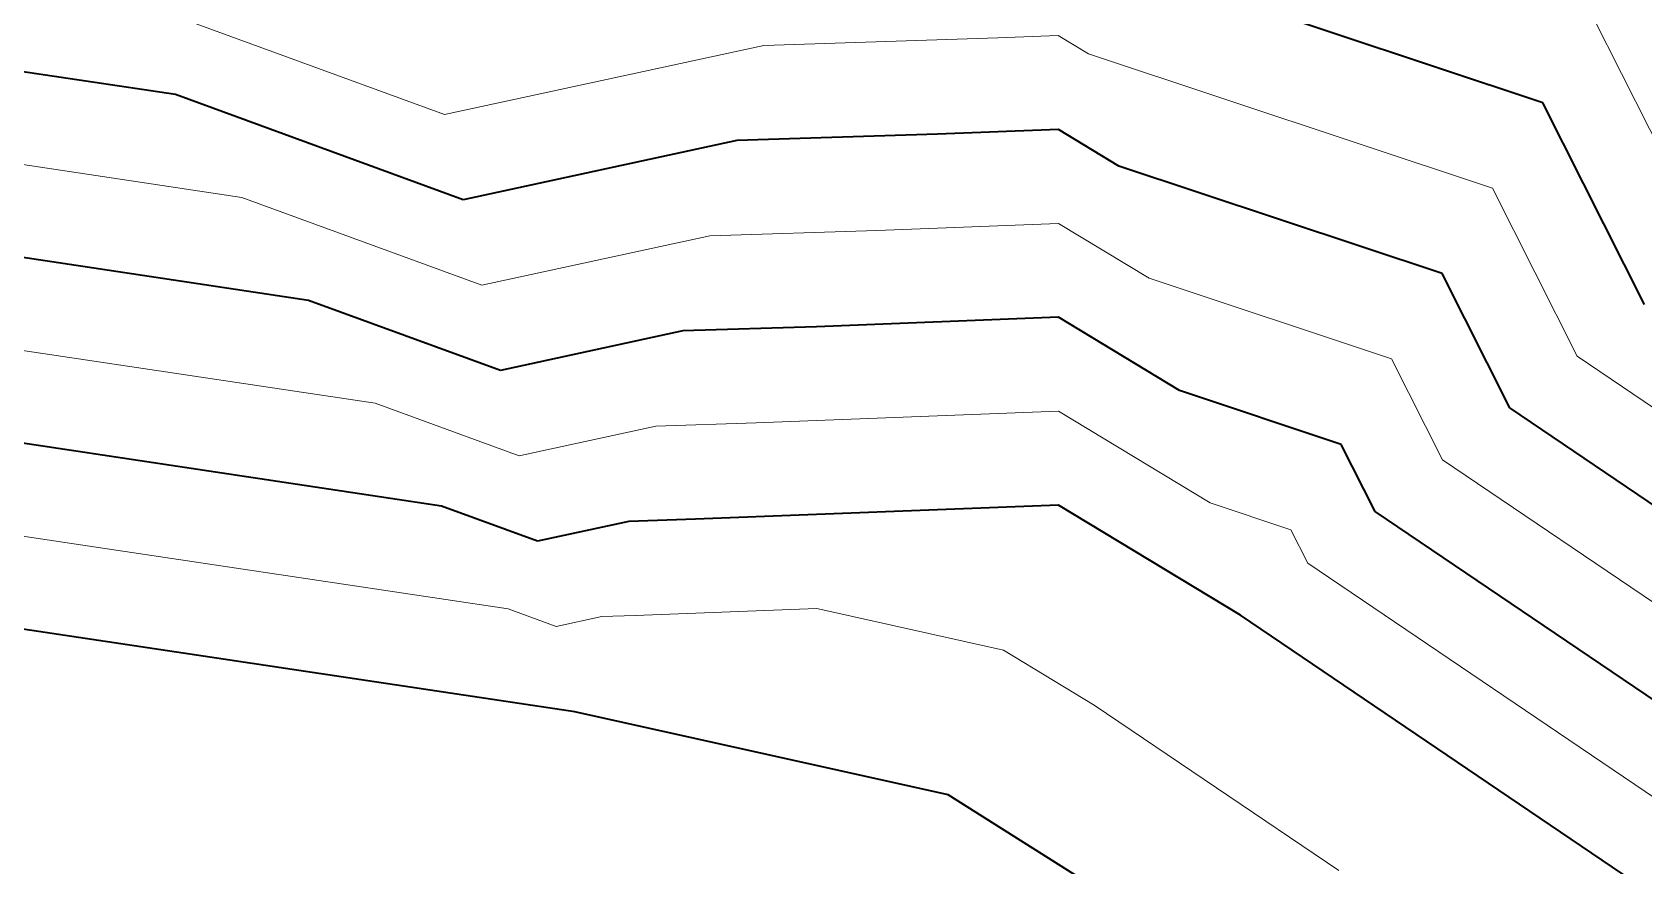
# Model space of a CAD drawing. Header units: millimetres. Extents: x -861324 to 439029, y -308065 to 694685.
# Drawn here: x -465898 to -413150, y 282737 to 310023 of the extents above; entities that cross this region are included whole.
import ezdxf

# ---------------------------------------------------------------- set-up
doc = ezdxf.new("R2010")
doc.units = ezdxf.units.MM
doc.layers.add('C-TOPO-MAJR', color=7, linetype='Continuous', lineweight=35)
doc.layers.add('C-TOPO-MINR', color=7, linetype='Continuous', lineweight=9)

msp = doc.modelspace()

# ---------------------------------------------------------------- linework, layer by layer
at = {"layer": 'C-TOPO-MAJR'}
for p, q in [((-416451, 307711), (-432315, 312992)), ((-461212, 307979), (-469364, 309201)), ((-451791, 304541), (-461212, 307979)), ((-413128, 301115), (-416451, 307711)), ((-442837, 306476), (-451791, 304541)), ((-436271, 306688), (-442837, 306476)), ((-432311, 306841), (-436271, 306688)), ((-430328, 305643), (-432311, 306841)), ((-419752, 302121), (-430328, 305643)), ((-456854, 301244), (-473158, 303690)), ((-417537, 297725), (-419752, 302121)), ((-450574, 298952), (-456854, 301244)), ((-432308, 300690), (-440227, 300384)), ((-428341, 298293), (-432308, 300690)), ((-444604, 300243), (-450574, 298952)), ((-440227, 300384), (-444604, 300243)), ((-452497, 294510), (-476952, 298178)), ((-423053, 296532), (-428341, 298293)), ((-407935, 291225), (-417537, 297725)), ((-421945, 294334), (-423053, 296532)), ((-449356, 293364), (-452497, 294510)), ((-432304, 294539), (-444183, 294080)), ((-426354, 290943), (-432304, 294539)), ((-446372, 294009), (-449356, 293364)), ((-444183, 294080), (-446372, 294009)), ((-409143, 285668), (-421945, 294334)), ((-448139, 287776), (-480746, 292666)), ((-410351, 280111), (-426354, 290943)), ((-435915, 285056), (-448139, 287776)), ((-397868, 261073), (-435915, 285056))]:
    msp.add_line(p, q, dxfattribs=at)
at = {"layer": 'C-TOPO-MINR'}
for p, q in [((-452400, 307335), (-463391, 311346)), ((-410923, 302811), (-414801, 310505)), ((-434293, 309840), (-441953, 309593)), ((-432313, 309917), (-434293, 309840)), ((-431322, 309317), (-432313, 309917)), ((-441953, 309593), (-452400, 307335)), ((-418102, 304916), (-431322, 309317)), ((-459033, 304611), (-471261, 306445)), ((-415332, 299420), (-418102, 304916)), ((-451182, 301747), (-459033, 304611)), ((-443721, 303359), (-451182, 301747)), ((-438249, 303536), (-443721, 303359)), ((-432310, 303765), (-438249, 303536)), ((-429335, 301968), (-432310, 303765)), ((-421403, 299327), (-429335, 301968)), ((-454676, 297877), (-475055, 300934)), ((-419741, 296029), (-421403, 299327)), ((-407331, 294004), (-415332, 299420)), ((-449965, 296158), (-454676, 297877)), ((-432306, 297614), (-442205, 297232)), ((-427348, 294618), (-432306, 297614)), ((-445488, 297126), (-449965, 296158)), ((-442205, 297232), (-445488, 297126)), ((-408539, 288447), (-419741, 296029)), ((-450318, 291143), (-478849, 295422)), ((-424704, 293738), (-427348, 294618)), ((-424150, 292638), (-424704, 293738)), ((-409747, 282890), (-424150, 292638)), ((-448748, 290570), (-450318, 291143)), ((-447255, 290893), (-448748, 290570)), ((-446161, 290928), (-447255, 290893)), ((-440222, 291157), (-446161, 290928)), ((-434109, 289797), (-440222, 291157)), ((-431134, 287999), (-434109, 289797)), ((-423133, 282584), (-431134, 287999))]:
    msp.add_line(p, q, dxfattribs=at)

doc.saveas('drawing.dxf')
